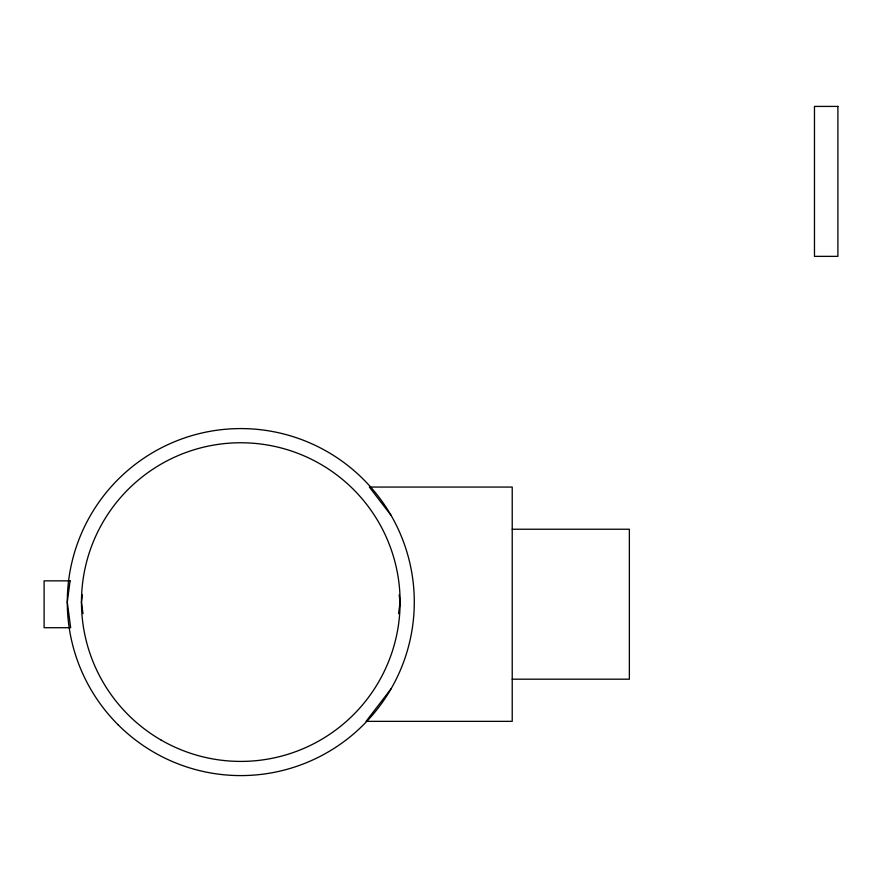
<?xml version="1.0" encoding="UTF-8"?>
<svg xmlns="http://www.w3.org/2000/svg" width="882" height="882" viewBox="0 0 882 882"><rect width="100%" height="100%" fill="white"/><g stroke="black" fill="none" stroke-linecap="round" stroke-linejoin="round"><path stroke-width="1.32" d="M82.412 594.909L81.464 602.086L82.985 613.663M398.576 613.663L400.108 602.086L399.16 594.909M391.035 688.831L366.085 721.355L512.221 721.355L512.221 487.062L369.349 487.062L391.035 515.331M512.221 529.233L629.362 529.233L629.362 679.184L512.221 679.184M70.075 580.852L67.286 602.086L70.659 627.719L44.1 627.719L44.1 580.852L70.075 580.852M837.9 106.413L814.472 106.413L814.472 256.364L837.9 256.364L837.9 106.413M118.1 724.772A173.5 173.5 0 0 0 408.377 646.991A173.5 173.5 0 0 0 195.881 434.495A173.5 173.5 0 0 0 118.1 724.772M161.119 740.064A159.322 159.322 0 0 0 400.108 602.086A159.322 159.322 0 0 0 161.119 464.108A159.322 159.322 0 0 0 161.119 740.064"/></g></svg>
